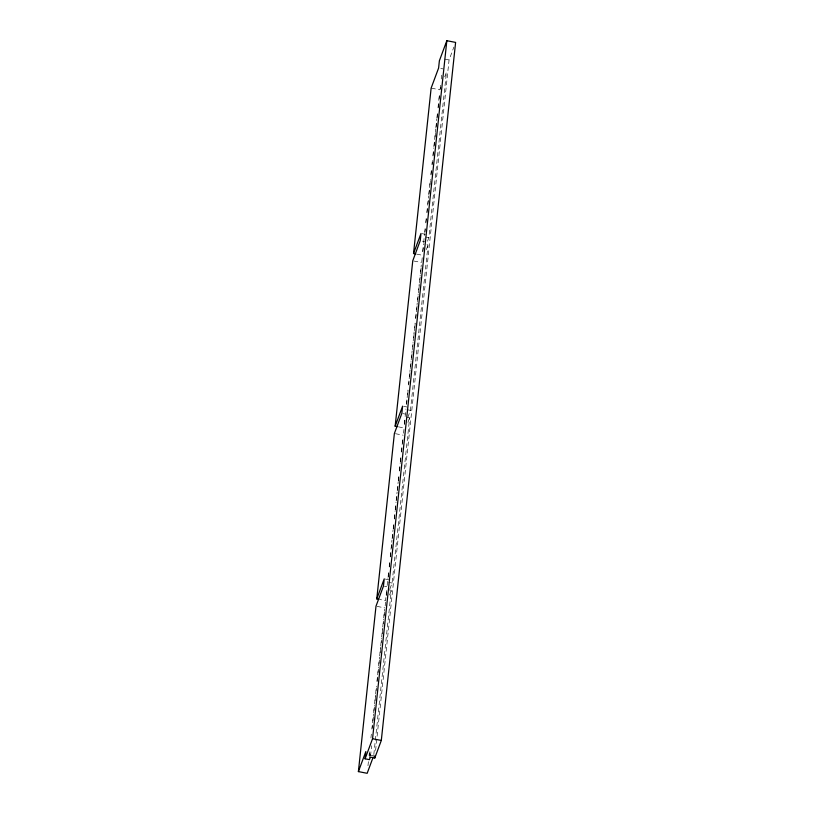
<?xml version="1.0" encoding="UTF-8"?>
<svg xmlns="http://www.w3.org/2000/svg" width="814" height="814" viewBox="0 0 814 814"><rect width="100%" height="100%" fill="white"/><g stroke="black" fill="none" stroke-linecap="round" stroke-linejoin="round"><path stroke-width="0.61" stroke-dasharray="4.07 3.05" d="M367.969 765.72L368.508 760.673M369.047 755.626L369.444 751.831M370.93 737.942L371.326 734.157M371.866 729.1L372.405 724.053M372.537 722.791L373.484 713.949M373.616 712.688L374.42 705.107M374.552 703.845L375.498 695.014M375.63 693.752L376.434 686.171M376.974 681.125L377.513 676.068M377.645 674.806L378.449 667.226M378.581 665.964L379.528 657.132M379.66 655.86L380.606 647.028M380.738 645.767L381.542 638.186M381.674 636.924L382.621 628.082M382.753 626.821L383.557 619.251M383.689 617.979L384.635 609.147M386.619 590.506L385.541 600.61L380.067 599.542M387.159 585.459L387.963 577.879M388.095 576.617L388.634 571.57M389.173 566.513L389.713 561.467M390.242 556.41L391.992 539.997M392.124 538.736L393.07 529.894M393.203 528.632L393.742 523.585M394.281 518.528L395.085 510.958M395.217 509.696L396.021 502.116M396.164 500.854L397.1 492.012M397.232 490.75L398.178 481.908M398.311 480.647L398.85 475.6M399.389 470.543L400.193 462.973M400.325 461.711L400.864 456.654M401.404 451.607L402.879 437.718M404.324 424.135L404.996 417.816M405.128 416.554L405.942 408.974M406.471 403.927L407.01 398.88M407.142 397.608L407.956 390.038M408.496 384.981L409.025 379.935M409.167 378.673L410.103 369.831M410.236 368.569L411.05 360.999M411.182 359.727L412.118 350.895M412.25 349.633L413.064 342.053M413.197 340.791L414.133 331.949M414.275 330.688L415.079 323.107M415.618 318.06L416.147 313.014M416.29 311.752L417.226 302.91M417.358 301.648L418.172 294.068M418.304 292.806L419.241 283.964M419.373 282.702L420.187 275.132M420.319 273.86L421.255 265.028M422.7 251.445L423.514 243.864M423.646 242.603L424.582 233.76M424.725 232.499L425.254 227.452M425.793 222.395L426.333 217.348M426.872 212.291L428.622 195.879M428.754 194.617L430.362 179.467M430.901 174.41L431.44 169.363M431.98 164.316L432.376 160.521M432.916 155.474L433.73 147.894M433.862 146.632L435.744 128.958M435.877 127.696L436.813 118.854M436.955 117.592L437.484 112.535M438.024 107.489L439.509 93.6M373.687 755.748L369.312 754.893L369.576 752.36M372.13 728.367L372.395 725.844M372.934 720.797L373.473 715.74M374.013 710.693L374.42 706.908M375.091 700.589L375.488 696.804M376.16 690.486L376.434 687.962M377.106 681.654L377.503 677.859M378.042 672.812L378.449 669.027M378.988 663.97L379.517 658.923M380.189 652.604L380.596 648.819M381.267 642.5L381.542 639.977M382.214 633.668L382.611 629.873M383.282 623.565L383.557 621.041M384.096 615.984L384.625 610.938M385.164 605.881L385.571 602.095M386.243 595.787L386.64 591.992M388.227 577.146L388.624 573.361M389.296 567.043L389.703 563.257M390.374 556.939L390.781 553.154M391.32 548.107L391.717 544.312M392.389 538.003L392.796 534.218M393.335 529.161L393.732 525.376M394.403 519.057L394.81 515.272M395.35 510.225L395.746 506.43M396.428 500.122L396.825 496.337M397.497 490.018L397.904 486.233M398.443 481.176L398.84 477.391M399.511 471.082L399.918 467.287M400.457 462.24L400.854 458.445M401.526 452.136L401.933 448.351M402.472 443.294L402.879 439.509M403.551 433.19L403.948 429.405M404.487 424.359L405.026 419.302M406.603 404.456L407.01 400.671M407.682 394.352L408.079 390.567M408.75 384.249L409.025 381.725M409.564 376.679L410.103 371.622M410.632 366.575L411.039 362.79M411.579 357.733L412.118 352.686M412.79 346.367L413.054 343.844M413.726 337.535L414.133 333.74M414.804 327.432L415.211 323.646M415.74 318.589L416.147 314.804M416.687 309.747L417.226 304.701M417.755 299.654L418.162 295.858M418.834 289.55L419.241 285.755M419.912 279.446L420.177 276.923M420.716 271.866L421.255 266.819M421.794 261.772L422.334 256.715M422.863 251.668L423.27 247.873M424.989 231.766L425.254 229.243M425.926 222.924L426.333 219.139M427.004 212.83L427.401 209.035M427.94 203.988L428.347 200.203M429.019 193.885L429.416 190.1M429.955 185.043L430.362 181.257M431.033 174.939L431.44 171.154M432.112 164.845L432.376 162.312M433.048 156.003L433.455 152.218M434.127 145.899L434.523 142.114M435.063 137.057L435.47 133.272M436.141 126.964L436.538 123.168M437.077 118.122L437.484 114.336M438.156 108.018L438.563 104.233M439.092 99.176L439.499 95.391M440.171 89.072L440.578 85.287M441.249 78.978L441.646 75.183M369.597 758.445L370.238 752.38L369.312 754.893M370.533 755.88L371.611 745.766M373.829 754.476L391.3 590.323L388.013 589.682M389.896 588.909L392.073 583.058L409.676 417.633L405.291 416.778M407.834 417.389L410.449 410.358L428.052 244.943L423.677 244.088M427.523 241.188L428.836 237.668L446.438 72.253L444.698 76.933M375.59 750.406L449.074 59.961L453.866 47.09M440.781 87.464L439.906 89.815L431.135 88.105M426.312 249.623L428.052 244.943M407.936 422.313L409.676 417.633M389.56 595.003L391.3 590.323M444.688 59.107L449.074 59.961M440.791 68.468L442.989 68.895M422.09 233.669L425.376 234.31M425.539 237.027L428.836 237.668M422.415 241.158L424.603 241.585M416.819 254.161L422.303 255.23M413.858 261.009L421.53 262.505M403.713 406.359L407 407M407.163 409.717L410.449 410.358M402.94 413.634L405.128 414.061M398.443 426.851L403.917 427.92M395.472 433.699L403.144 435.195M385.327 579.049L388.624 579.69M388.787 582.417L392.073 583.058M384.554 586.324L386.752 586.752M377.096 606.389L384.768 607.885"/><path stroke-width="1.22" d="M373.26 756.918L367.165 773.3L358.394 771.591L375.997 606.176L383.465 586.111L384.239 578.835L376.77 598.901L378.968 599.328M376.77 598.901L394.383 433.486L401.841 413.42L402.615 406.145L395.156 426.21L397.344 426.638M395.156 426.21L412.759 260.795L420.217 240.73L421.001 233.455L413.532 253.52L415.73 253.948M413.532 253.52L431.135 88.105L438.604 68.04L439.377 60.765L446.835 40.7L455.606 42.409L381.308 740.445L374.786 757.997L370.401 757.142L369.464 759.655L365.079 758.801L365.852 751.526L358.394 771.591M365.079 758.801L372.547 738.736L446.835 40.7M374.786 757.997L375.051 755.473M372.547 738.736L381.308 740.445"/></g></svg>
